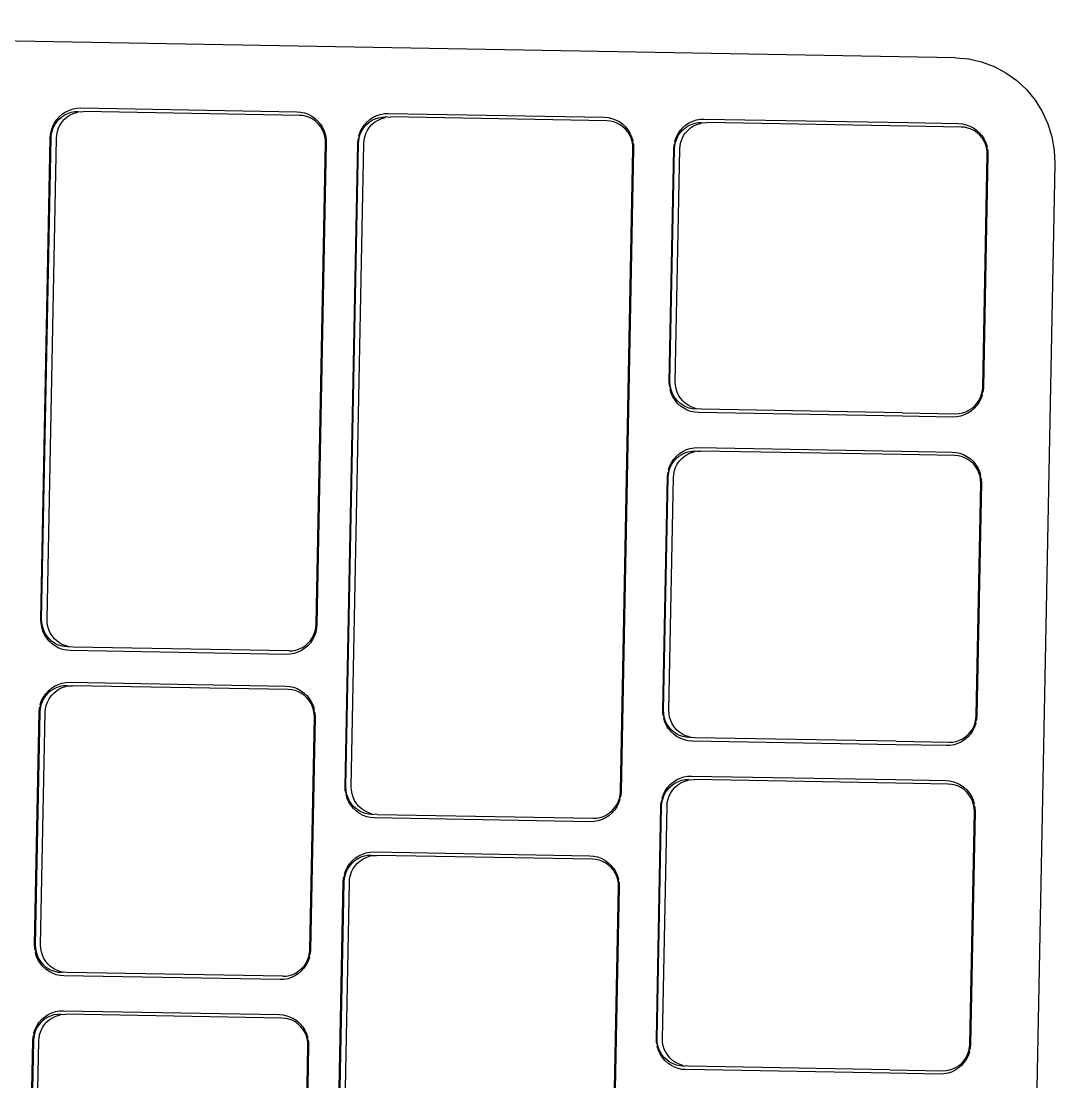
# Model space of a CAD drawing. Header units: millimetres. Extents: x 44692 to 172587, y -26854 to 14445.
# Drawn here: x 148829.3 to 148881.8, y -15363.8 to -15310 of the extents above; entities that cross this region are included whole.
import ezdxf

# ---------------------------------------------------------------- set-up
doc = ezdxf.new("R2010")
doc.units = ezdxf.units.MM
doc.header["$LTSCALE"] = 100
doc.layers.add('Muebles', color=112, linetype='Continuous')

msp = doc.modelspace()

# ---------------------------------------------------------------- linework, layer by layer
at = {"layer": 'Muebles'}
for p, q in [((148876.751, -15311.856), (148771.421, -15309.998)), ((148876.751, -15311.856), (148877.422, -15311.913)), ((148877.422, -15311.913), (148878.079, -15312.06)), ((148878.079, -15312.06), (148878.712, -15312.294)), ((148878.712, -15312.294), (148879.309, -15312.611)), ((148879.309, -15312.611), (148879.862, -15313.005)), ((148879.862, -15313.005), (148880.359, -15313.471)), ((148880.359, -15313.471), (148880.792, -15313.999)), ((148880.792, -15313.999), (148881.155, -15314.582)), ((148831.134, -15314.993), (148831.268, -15314.841)), ((148831.254, -15314.969), (148831.389, -15314.851)), ((148831.268, -15314.841), (148831.421, -15314.708)), ((148831.389, -15314.851), (148831.538, -15314.753)), ((148831.421, -15314.708), (148831.59, -15314.597)), ((148831.527, -15314.973), (148831.662, -15314.856)), ((148831.538, -15314.753), (148831.698, -15314.676)), ((148831.59, -15314.597), (148831.771, -15314.51)), ((148831.662, -15314.856), (148831.811, -15314.758)), ((148831.698, -15314.676), (148831.866, -15314.62)), ((148831.771, -15314.51), (148831.961, -15314.447)), ((148831.811, -15314.758), (148831.971, -15314.681)), ((148831.866, -15314.62), (148832.041, -15314.588)), ((148831.961, -15314.447), (148832.158, -15314.411)), ((148831.971, -15314.681), (148832.14, -15314.625)), ((148832.041, -15314.588), (148832.217, -15314.579)), ((148832.14, -15314.625), (148832.217, -15314.579)), ((148832.158, -15314.411), (148832.352, -15314.401)), ((148832.217, -15314.579), (148832.314, -15314.593)), ((148832.314, -15314.593), (148832.49, -15314.584)), ((148832.352, -15314.401), (148843.323, -15314.595)), ((148843.451, -15314.777), (148832.49, -15314.584)), ((148843.323, -15314.595), (148843.517, -15314.611)), ((148843.627, -15314.792), (148843.451, -15314.777)), ((148843.517, -15314.611), (148843.712, -15314.655)), ((148843.8, -15314.831), (148843.627, -15314.792)), ((148843.712, -15314.655), (148843.9, -15314.724)), ((148843.966, -15314.892), (148843.8, -15314.831)), ((148843.9, -15314.724), (148844.077, -15314.818)), ((148844.123, -15314.975), (148843.966, -15314.892)), ((148844.077, -15314.818), (148844.241, -15314.934)), ((148847.027, -15314.987), (148847.195, -15314.876)), ((148847.195, -15314.876), (148847.375, -15314.789)), ((148847.301, -15314.951), (148847.47, -15314.896)), ((148847.375, -15314.789), (148847.565, -15314.726)), ((148847.47, -15314.896), (148847.644, -15314.863)), ((148847.565, -15314.726), (148847.761, -15314.69)), ((148847.574, -15314.956), (148847.743, -15314.9)), ((148847.644, -15314.863), (148847.82, -15314.855)), ((148847.743, -15314.9), (148847.82, -15314.855)), ((148847.761, -15314.69), (148847.955, -15314.68)), ((148847.917, -15314.868), (148847.82, -15314.855)), ((148847.917, -15314.868), (148848.093, -15314.859)), ((148847.955, -15314.68), (148858.926, -15314.874)), ((148859.054, -15315.053), (148848.093, -15314.859)), ((148858.926, -15314.874), (148859.119, -15314.89)), ((148859.119, -15314.89), (148859.314, -15314.934)), ((148881.155, -15314.582), (148881.44, -15315.208)), ((148830.859, -15315.537), (148830.927, -15315.344)), ((148830.892, -15315.584), (148830.952, -15315.413)), ((148830.927, -15315.344), (148831.019, -15315.161)), ((148830.952, -15315.413), (148831.033, -15315.252)), ((148831.019, -15315.161), (148831.134, -15314.993)), ((148831.033, -15315.252), (148831.134, -15315.103)), ((148831.134, -15315.103), (148831.254, -15314.969)), ((148831.165, -15315.589), (148831.225, -15315.418)), ((148831.225, -15315.418), (148831.306, -15315.257)), ((148831.306, -15315.257), (148831.407, -15315.108)), ((148831.407, -15315.108), (148831.527, -15314.973)), ((148844.268, -15315.079), (148844.123, -15314.975)), ((148844.241, -15314.934), (148844.389, -15315.072)), ((148844.399, -15315.201), (148844.268, -15315.079)), ((148844.389, -15315.072), (148844.517, -15315.229)), ((148844.512, -15315.339), (148844.399, -15315.201)), ((148844.608, -15315.492), (148844.512, -15315.339)), ((148844.517, -15315.229), (148844.625, -15315.401)), ((148844.625, -15315.401), (148844.71, -15315.587)), ((148846.534, -15315.62), (148846.626, -15315.438)), ((148846.626, -15315.438), (148846.74, -15315.27)), ((148846.636, -15315.527), (148846.737, -15315.378)), ((148846.737, -15315.378), (148846.857, -15315.244)), ((148846.74, -15315.27), (148846.874, -15315.119)), ((148846.857, -15315.244), (148846.992, -15315.127)), ((148846.874, -15315.119), (148847.027, -15314.987)), ((148846.909, -15315.532), (148847.011, -15315.383)), ((148846.992, -15315.127), (148847.141, -15315.028)), ((148847.011, -15315.383), (148847.13, -15315.249)), ((148847.13, -15315.249), (148847.265, -15315.131)), ((148847.141, -15315.028), (148847.301, -15314.951)), ((148847.265, -15315.131), (148847.414, -15315.033)), ((148847.414, -15315.033), (148847.574, -15314.956)), ((148859.23, -15315.068), (148859.054, -15315.053)), ((148859.403, -15315.106), (148859.23, -15315.068)), ((148859.314, -15314.934), (148859.501, -15315.003)), ((148859.569, -15315.167), (148859.403, -15315.106)), ((148859.501, -15315.003), (148859.678, -15315.096)), ((148859.726, -15315.25), (148859.569, -15315.167)), ((148859.678, -15315.096), (148859.842, -15315.213)), ((148859.871, -15315.354), (148859.726, -15315.25)), ((148859.842, -15315.213), (148859.989, -15315.35)), ((148860.002, -15315.476), (148859.871, -15315.354)), ((148859.989, -15315.35), (148860.118, -15315.506)), ((148862.784, -15315.547), (148862.919, -15315.397)), ((148862.901, -15315.523), (148863.036, -15315.407)), ((148862.919, -15315.397), (148863.071, -15315.266)), ((148863.036, -15315.407), (148863.185, -15315.31)), ((148863.071, -15315.266), (148863.239, -15315.157)), ((148863.174, -15315.528), (148863.309, -15315.412)), ((148863.185, -15315.31), (148863.345, -15315.233)), ((148863.239, -15315.157), (148863.42, -15315.07)), ((148863.309, -15315.412), (148863.458, -15315.314)), ((148863.345, -15315.233), (148863.514, -15315.178)), ((148863.42, -15315.07), (148863.609, -15315.009)), ((148863.458, -15315.314), (148863.618, -15315.238)), ((148863.514, -15315.178), (148863.688, -15315.146)), ((148863.609, -15315.009), (148863.805, -15314.973)), ((148863.618, -15315.238), (148863.787, -15315.183)), ((148863.688, -15315.146), (148863.864, -15315.138)), ((148863.787, -15315.183), (148863.864, -15315.138)), ((148863.805, -15314.973), (148863.999, -15314.963)), ((148863.864, -15315.138), (148863.961, -15315.151)), ((148863.961, -15315.151), (148864.137, -15315.142)), ((148863.999, -15314.963), (148874.355, -15315.146)), ((148874.351, -15315.323), (148864.137, -15315.142)), ((148877.037, -15315.37), (148874.351, -15315.323)), ((148874.355, -15315.146), (148876.91, -15315.191)), ((148876.91, -15315.191), (148877.102, -15315.207)), ((148877.213, -15315.385), (148877.037, -15315.37)), ((148877.102, -15315.207), (148877.297, -15315.25)), ((148877.386, -15315.423), (148877.213, -15315.385)), ((148877.297, -15315.25), (148877.484, -15315.319)), ((148877.552, -15315.484), (148877.386, -15315.423)), ((148877.484, -15315.319), (148877.661, -15315.411)), ((148877.661, -15315.411), (148877.825, -15315.527)), ((148881.44, -15315.208), (148881.644, -15315.868)), ((148830.324, -15340.36), (148830.8, -15315.936)), ((148830.363, -15340.354), (148830.839, -15315.942)), ((148830.636, -15340.359), (148831.112, -15315.947)), ((148830.8, -15315.936), (148830.816, -15315.737)), ((148830.816, -15315.737), (148830.859, -15315.537)), ((148830.839, -15315.942), (148830.854, -15315.762)), ((148830.854, -15315.762), (148830.892, -15315.584)), ((148831.112, -15315.947), (148831.127, -15315.766)), ((148831.127, -15315.766), (148831.165, -15315.589)), ((148844.683, -15315.656), (148844.608, -15315.492)), ((148844.736, -15315.828), (148844.683, -15315.656)), ((148844.71, -15315.587), (148844.77, -15315.782)), ((148844.767, -15316.007), (148844.736, -15315.828)), ((148844.77, -15315.782), (148844.806, -15315.984)), ((148846.423, -15316.013), (148846.495, -15315.859)), ((148846.457, -15316.037), (148846.495, -15315.859)), ((148846.466, -15315.813), (148846.534, -15315.62)), ((148846.495, -15315.859), (148846.466, -15315.813)), ((148846.495, -15315.859), (148846.555, -15315.689)), ((148846.555, -15315.689), (148846.636, -15315.527)), ((148846.73, -15316.042), (148846.768, -15315.864)), ((148846.768, -15315.864), (148846.828, -15315.693)), ((148846.828, -15315.693), (148846.909, -15315.532)), ((148860.116, -15315.614), (148860.002, -15315.476)), ((148860.211, -15315.767), (148860.116, -15315.614)), ((148860.118, -15315.506), (148860.225, -15315.678)), ((148860.286, -15315.931), (148860.211, -15315.767)), ((148860.225, -15315.678), (148860.31, -15315.863)), ((148860.339, -15316.104), (148860.286, -15315.931)), ((148860.31, -15315.863), (148860.37, -15316.058)), ((148862.51, -15316.085), (148862.578, -15315.894)), ((148862.539, -15316.132), (148862.599, -15315.963)), ((148862.578, -15315.894), (148862.67, -15315.714)), ((148862.599, -15315.963), (148862.68, -15315.804)), ((148862.67, -15315.714), (148862.784, -15315.547)), ((148862.68, -15315.804), (148862.782, -15315.656)), ((148862.782, -15315.656), (148862.901, -15315.523)), ((148862.812, -15316.137), (148862.872, -15315.968)), ((148862.872, -15315.968), (148862.953, -15315.808)), ((148862.953, -15315.808), (148863.055, -15315.661)), ((148863.055, -15315.661), (148863.174, -15315.528)), ((148877.709, -15315.566), (148877.552, -15315.484)), ((148877.855, -15315.668), (148877.709, -15315.566)), ((148877.825, -15315.527), (148877.972, -15315.663)), ((148877.985, -15315.789), (148877.855, -15315.668)), ((148877.972, -15315.663), (148878.1, -15315.818)), ((148878.099, -15315.926), (148877.985, -15315.789)), ((148878.194, -15316.077), (148878.099, -15315.926)), ((148878.1, -15315.818), (148878.208, -15315.988)), ((148881.644, -15315.868), (148881.762, -15316.549)), ((148844.3, -15340.6), (148844.775, -15316.188)), ((148844.814, -15316.177), (148844.338, -15340.607)), ((148844.775, -15316.188), (148844.767, -15316.007)), ((148844.806, -15315.984), (148844.814, -15316.177)), ((148845.77, -15348.86), (148846.407, -15316.211)), ((148845.806, -15348.855), (148846.442, -15316.218)), ((148846.079, -15348.86), (148846.715, -15316.222)), ((148846.407, -15316.211), (148846.423, -15316.013)), ((148846.442, -15316.218), (148846.457, -15316.037)), ((148846.715, -15316.222), (148846.73, -15316.042)), ((148859.742, -15349.101), (148860.379, -15316.463)), ((148860.414, -15316.458), (148859.777, -15349.107)), ((148860.37, -15316.058), (148860.339, -15316.104)), ((148860.37, -15316.282), (148860.339, -15316.104)), ((148860.339, -15316.104), (148860.405, -15316.26)), ((148860.379, -15316.463), (148860.37, -15316.282)), ((148860.405, -15316.26), (148860.414, -15316.458)), ((148862.221, -15328.298), (148862.451, -15316.48)), ((148862.256, -15328.292), (148862.486, -15316.487)), ((148862.451, -15316.48), (148862.468, -15316.284)), ((148862.468, -15316.284), (148862.539, -15316.132)), ((148862.486, -15316.487), (148862.501, -15316.308)), ((148862.501, -15316.308), (148862.539, -15316.132)), ((148862.539, -15316.132), (148862.51, -15316.085)), ((148862.529, -15328.297), (148862.759, -15316.492)), ((148862.759, -15316.492), (148862.774, -15316.313)), ((148862.774, -15316.313), (148862.812, -15316.137)), ((148878.269, -15316.24), (148878.194, -15316.077)), ((148878.208, -15315.988), (148878.293, -15316.172)), ((148878.323, -15316.411), (148878.269, -15316.24)), ((148878.293, -15316.172), (148878.353, -15316.365)), ((148878.353, -15316.365), (148878.323, -15316.411)), ((148878.354, -15316.588), (148878.323, -15316.411)), ((148878.323, -15316.411), (148878.388, -15316.565)), ((148878.132, -15328.572), (148878.362, -15316.767)), ((148878.397, -15316.762), (148878.167, -15328.579)), ((148878.362, -15316.767), (148878.354, -15316.588)), ((148878.388, -15316.565), (148878.397, -15316.762)), ((148881.762, -15316.549), (148881.792, -15317.241)), ((148881.792, -15317.241), (148877.189, -15553.391)), ((148862.229, -15328.495), (148862.221, -15328.298)), ((148862.264, -15328.472), (148862.256, -15328.292)), ((148862.537, -15328.477), (148862.529, -15328.297)), ((148862.295, -15328.649), (148862.229, -15328.495)), ((148862.295, -15328.649), (148862.264, -15328.472)), ((148862.265, -15328.694), (148862.295, -15328.649)), ((148862.325, -15328.888), (148862.265, -15328.694)), ((148862.348, -15328.82), (148862.295, -15328.649)), ((148862.41, -15329.071), (148862.325, -15328.888)), ((148862.423, -15328.982), (148862.348, -15328.82)), ((148862.568, -15328.653), (148862.537, -15328.477)), ((148862.621, -15328.825), (148862.568, -15328.653)), ((148862.697, -15328.987), (148862.621, -15328.825)), ((148878.079, -15328.927), (148878.117, -15328.751)), ((148878.15, -15328.775), (148878.079, -15328.927)), ((148878.117, -15328.751), (148878.132, -15328.572)), ((148878.167, -15328.579), (148878.15, -15328.775)), ((148862.517, -15329.242), (148862.41, -15329.071)), ((148862.519, -15329.133), (148862.423, -15328.982)), ((148862.646, -15329.397), (148862.517, -15329.242)), ((148862.633, -15329.27), (148862.519, -15329.133)), ((148862.763, -15329.391), (148862.633, -15329.27)), ((148862.793, -15329.533), (148862.646, -15329.397)), ((148862.792, -15329.138), (148862.697, -15328.987)), ((148862.908, -15329.494), (148862.763, -15329.391)), ((148862.906, -15329.275), (148862.792, -15329.138)), ((148863.036, -15329.396), (148862.906, -15329.275)), ((148863.181, -15329.498), (148863.036, -15329.396)), ((148877.717, -15329.536), (148877.836, -15329.403)), ((148877.948, -15329.345), (148877.834, -15329.512)), ((148877.836, -15329.403), (148877.938, -15329.256)), ((148877.938, -15329.256), (148878.019, -15329.096)), ((148878.04, -15329.165), (148877.948, -15329.345)), ((148878.019, -15329.096), (148878.079, -15328.927)), ((148878.108, -15328.974), (148878.04, -15329.165)), ((148878.079, -15328.927), (148878.108, -15328.974)), ((148862.957, -15329.648), (148862.793, -15329.533)), ((148863.065, -15329.576), (148862.908, -15329.494)), ((148863.134, -15329.741), (148862.957, -15329.648)), ((148863.232, -15329.636), (148863.065, -15329.576)), ((148863.321, -15329.809), (148863.134, -15329.741)), ((148863.339, -15329.581), (148863.181, -15329.498)), ((148863.405, -15329.675), (148863.232, -15329.636)), ((148863.515, -15329.852), (148863.321, -15329.809)), ((148863.505, -15329.641), (148863.339, -15329.581)), ((148863.581, -15329.689), (148863.405, -15329.675)), ((148863.581, -15329.689), (148863.505, -15329.641)), ((148863.708, -15329.868), (148863.515, -15329.852)), ((148863.678, -15329.679), (148863.581, -15329.689)), ((148863.854, -15329.694), (148863.678, -15329.679)), ((148874.064, -15330.051), (148863.708, -15329.868)), ((148874.068, -15329.874), (148863.854, -15329.694)), ((148874.068, -15329.874), (148876.754, -15329.922)), ((148876.754, -15329.922), (148876.93, -15329.913)), ((148876.93, -15329.913), (148877.104, -15329.881)), ((148877.104, -15329.881), (148877.273, -15329.826)), ((148877.379, -15329.903), (148877.198, -15329.989)), ((148877.273, -15329.826), (148877.433, -15329.75)), ((148877.546, -15329.793), (148877.379, -15329.903)), ((148877.433, -15329.75), (148877.582, -15329.653)), ((148877.699, -15329.662), (148877.546, -15329.793)), ((148877.582, -15329.653), (148877.717, -15329.536)), ((148877.834, -15329.512), (148877.699, -15329.662)), ((148876.619, -15330.096), (148874.064, -15330.051)), ((148876.812, -15330.087), (148876.619, -15330.096)), ((148877.008, -15330.051), (148876.812, -15330.087)), ((148877.198, -15329.989), (148877.008, -15330.051)), ((148862.459, -15332.225), (148862.594, -15332.075)), ((148862.576, -15332.201), (148862.711, -15332.085)), ((148862.594, -15332.075), (148862.746, -15331.944)), ((148862.711, -15332.085), (148862.86, -15331.987)), ((148862.746, -15331.944), (148862.914, -15331.835)), ((148862.849, -15332.206), (148862.984, -15332.089)), ((148862.86, -15331.987), (148863.02, -15331.911)), ((148862.914, -15331.835), (148863.095, -15331.748)), ((148862.984, -15332.089), (148863.133, -15331.992)), ((148863.02, -15331.911), (148863.189, -15331.856)), ((148863.095, -15331.748), (148863.284, -15331.687)), ((148863.133, -15331.992), (148863.293, -15331.916)), ((148863.189, -15331.856), (148863.363, -15331.824)), ((148863.284, -15331.687), (148863.48, -15331.651)), ((148863.293, -15331.916), (148863.462, -15331.861)), ((148863.363, -15331.824), (148863.539, -15331.815)), ((148863.462, -15331.861), (148863.539, -15331.815)), ((148863.48, -15331.651), (148863.674, -15331.641)), ((148863.539, -15331.815), (148863.636, -15331.829)), ((148863.636, -15331.829), (148863.812, -15331.82)), ((148863.674, -15331.641), (148874.03, -15331.824)), ((148874.026, -15332), (148863.812, -15331.82)), ((148876.712, -15332.048), (148874.026, -15332)), ((148874.03, -15331.824), (148876.585, -15331.869)), ((148876.585, -15331.869), (148876.777, -15331.885)), ((148876.888, -15332.063), (148876.712, -15332.048)), ((148876.777, -15331.885), (148876.972, -15331.928)), ((148877.061, -15332.101), (148876.888, -15332.063)), ((148876.972, -15331.928), (148877.159, -15331.996)), ((148877.227, -15332.161), (148877.061, -15332.101)), ((148877.159, -15331.996), (148877.336, -15332.089)), ((148877.336, -15332.089), (148877.499, -15332.204)), ((148862.185, -15332.763), (148862.253, -15332.572)), ((148862.214, -15332.81), (148862.274, -15332.641)), ((148862.253, -15332.572), (148862.345, -15332.392)), ((148862.274, -15332.641), (148862.355, -15332.481)), ((148862.345, -15332.392), (148862.459, -15332.225)), ((148862.355, -15332.481), (148862.456, -15332.334)), ((148862.456, -15332.334), (148862.576, -15332.201)), ((148862.487, -15332.815), (148862.547, -15332.646)), ((148862.547, -15332.646), (148862.628, -15332.486)), ((148862.628, -15332.486), (148862.729, -15332.338)), ((148862.729, -15332.338), (148862.849, -15332.206)), ((148877.384, -15332.244), (148877.227, -15332.161)), ((148877.529, -15332.346), (148877.384, -15332.244)), ((148877.499, -15332.204), (148877.647, -15332.341)), ((148877.66, -15332.467), (148877.529, -15332.346)), ((148877.647, -15332.341), (148877.775, -15332.495)), ((148877.774, -15332.604), (148877.66, -15332.467)), ((148877.869, -15332.755), (148877.774, -15332.604)), ((148877.775, -15332.495), (148877.883, -15332.666)), ((148877.883, -15332.666), (148877.968, -15332.849)), ((148861.896, -15344.975), (148862.126, -15333.158)), ((148861.931, -15344.97), (148862.161, -15333.165)), ((148862.126, -15333.158), (148862.142, -15332.962)), ((148862.142, -15332.962), (148862.214, -15332.81)), ((148862.161, -15333.165), (148862.176, -15332.986)), ((148862.176, -15332.986), (148862.214, -15332.81)), ((148862.214, -15332.81), (148862.185, -15332.763)), ((148862.204, -15344.975), (148862.434, -15333.17)), ((148862.434, -15333.17), (148862.449, -15332.991)), ((148862.449, -15332.991), (148862.487, -15332.815)), ((148877.944, -15332.917), (148877.869, -15332.755)), ((148877.998, -15333.089), (148877.944, -15332.917)), ((148877.968, -15332.849), (148878.028, -15333.043)), ((148878.028, -15333.043), (148877.998, -15333.089)), ((148878.029, -15333.265), (148877.998, -15333.089)), ((148877.998, -15333.089), (148878.063, -15333.243)), ((148877.807, -15345.25), (148878.037, -15333.445)), ((148878.072, -15333.44), (148877.842, -15345.257)), ((148878.037, -15333.445), (148878.029, -15333.265)), ((148878.063, -15333.243), (148878.072, -15333.44)), ((148830.333, -15340.559), (148830.324, -15340.36)), ((148830.368, -15340.76), (148830.333, -15340.559)), ((148830.371, -15340.536), (148830.363, -15340.354)), ((148830.402, -15340.714), (148830.371, -15340.536)), ((148830.455, -15340.887), (148830.402, -15340.714)), ((148830.644, -15340.54), (148830.636, -15340.359)), ((148830.675, -15340.719), (148830.644, -15340.54)), ((148830.728, -15340.892), (148830.675, -15340.719)), ((148844.284, -15340.781), (148844.3, -15340.6)), ((148844.338, -15340.607), (148844.322, -15340.805)), ((148830.428, -15340.956), (148830.368, -15340.76)), ((148830.513, -15341.141), (148830.428, -15340.956)), ((148830.53, -15341.051), (148830.455, -15340.887)), ((148830.621, -15341.314), (148830.513, -15341.141)), ((148830.626, -15341.204), (148830.53, -15341.051)), ((148830.739, -15341.342), (148830.626, -15341.204)), ((148830.803, -15341.056), (148830.728, -15340.892)), ((148830.899, -15341.208), (148830.803, -15341.056)), ((148831.012, -15341.347), (148830.899, -15341.208)), ((148844.105, -15341.29), (148844.186, -15341.129)), ((148844.211, -15341.199), (148844.119, -15341.381)), ((148844.186, -15341.129), (148844.246, -15340.958)), ((148844.279, -15341.006), (148844.211, -15341.199)), ((148844.246, -15340.958), (148844.284, -15340.781)), ((148844.322, -15340.805), (148844.279, -15341.006)), ((148830.749, -15341.47), (148830.621, -15341.314)), ((148830.87, -15341.464), (148830.739, -15341.342)), ((148830.897, -15341.608), (148830.749, -15341.47)), ((148831.015, -15341.567), (148830.87, -15341.464)), ((148831.061, -15341.725), (148830.897, -15341.608)), ((148831.143, -15341.469), (148831.012, -15341.347)), ((148831.172, -15341.65), (148831.015, -15341.567)), ((148831.238, -15341.819), (148831.061, -15341.725)), ((148831.288, -15341.572), (148831.143, -15341.469)), ((148831.338, -15341.712), (148831.172, -15341.65)), ((148831.426, -15341.888), (148831.238, -15341.819)), ((148831.445, -15341.655), (148831.288, -15341.572)), ((148831.511, -15341.75), (148831.338, -15341.712)), ((148831.611, -15341.716), (148831.445, -15341.655)), ((148831.687, -15341.765), (148831.511, -15341.75)), ((148831.687, -15341.765), (148831.611, -15341.716)), ((148831.784, -15341.755), (148831.687, -15341.765)), ((148831.96, -15341.77), (148831.784, -15341.755)), ((148842.921, -15341.963), (148831.96, -15341.77)), ((148843.44, -15341.867), (148843.6, -15341.789)), ((148843.6, -15341.789), (148843.749, -15341.691)), ((148843.87, -15341.702), (148843.717, -15341.834)), ((148843.749, -15341.691), (148843.884, -15341.574)), ((148844.004, -15341.55), (148843.87, -15341.702)), ((148843.884, -15341.574), (148844.004, -15341.44)), ((148844.004, -15341.44), (148844.105, -15341.29)), ((148844.119, -15341.381), (148844.004, -15341.55)), ((148831.621, -15341.931), (148831.426, -15341.888)), ((148831.815, -15341.948), (148831.621, -15341.931)), ((148842.786, -15342.141), (148831.815, -15341.948)), ((148842.98, -15342.132), (148842.786, -15342.141)), ((148842.921, -15341.963), (148843.097, -15341.954)), ((148843.177, -15342.095), (148842.98, -15342.132)), ((148843.097, -15341.954), (148843.272, -15341.922)), ((148843.367, -15342.033), (148843.177, -15342.095)), ((148843.272, -15341.922), (148843.44, -15341.867)), ((148843.548, -15341.945), (148843.367, -15342.033)), ((148843.717, -15341.834), (148843.548, -15341.945)), ((148830.704, -15343.99), (148830.856, -15343.859)), ((148830.97, -15343.903), (148830.821, -15344)), ((148830.856, -15343.859), (148831.024, -15343.75)), ((148831.13, -15343.826), (148830.97, -15343.903)), ((148831.024, -15343.75), (148831.204, -15343.664)), ((148831.094, -15344.005), (148831.243, -15343.908)), ((148831.298, -15343.771), (148831.13, -15343.826)), ((148831.204, -15343.664), (148831.394, -15343.602)), ((148831.243, -15343.908), (148831.403, -15343.831)), ((148831.472, -15343.739), (148831.298, -15343.771)), ((148831.394, -15343.602), (148831.59, -15343.566)), ((148831.403, -15343.831), (148831.571, -15343.776)), ((148831.649, -15343.731), (148831.472, -15343.739)), ((148831.571, -15343.776), (148831.649, -15343.731)), ((148831.59, -15343.566), (148831.783, -15343.556)), ((148831.649, -15343.731), (148831.745, -15343.744)), ((148831.745, -15343.744), (148831.922, -15343.736)), ((148831.783, -15343.556), (148842.755, -15343.75)), ((148842.882, -15343.929), (148831.922, -15343.736)), ((148842.755, -15343.75), (148842.948, -15343.766)), ((148843.059, -15343.944), (148842.882, -15343.929)), ((148842.948, -15343.766), (148843.142, -15343.809)), ((148843.231, -15343.982), (148843.059, -15343.944)), ((148843.142, -15343.809), (148843.329, -15343.877)), ((148843.329, -15343.877), (148843.506, -15343.97)), ((148843.506, -15343.97), (148843.67, -15344.086)), ((148830.295, -15344.679), (148830.363, -15344.488)), ((148830.363, -15344.488), (148830.455, -15344.307)), ((148830.465, -15344.397), (148830.384, -15344.556)), ((148830.455, -15344.307), (148830.569, -15344.14)), ((148830.566, -15344.249), (148830.465, -15344.397)), ((148830.685, -15344.116), (148830.566, -15344.249)), ((148830.569, -15344.14), (148830.704, -15343.99)), ((148830.657, -15344.561), (148830.738, -15344.401)), ((148830.821, -15344), (148830.685, -15344.116)), ((148830.738, -15344.401), (148830.839, -15344.254)), ((148830.839, -15344.254), (148830.958, -15344.121)), ((148830.958, -15344.121), (148831.094, -15344.005)), ((148843.398, -15344.043), (148843.231, -15343.982)), ((148843.555, -15344.125), (148843.398, -15344.043)), ((148843.7, -15344.227), (148843.555, -15344.125)), ((148843.67, -15344.086), (148843.817, -15344.222)), ((148843.83, -15344.348), (148843.7, -15344.227)), ((148843.817, -15344.222), (148843.946, -15344.376)), ((148843.944, -15344.485), (148843.83, -15344.348)), ((148844.04, -15344.636), (148843.944, -15344.485)), ((148843.946, -15344.376), (148844.053, -15344.547)), ((148830.236, -15345.074), (148830.252, -15344.877)), ((148830.252, -15344.877), (148830.324, -15344.725)), ((148830.286, -15344.901), (148830.271, -15345.08)), ((148830.324, -15344.725), (148830.286, -15344.901)), ((148830.324, -15344.725), (148830.295, -15344.679)), ((148830.384, -15344.556), (148830.324, -15344.725)), ((148830.544, -15345.085), (148830.559, -15344.906)), ((148830.559, -15344.906), (148830.597, -15344.73)), ((148830.597, -15344.73), (148830.657, -15344.561)), ((148844.115, -15344.799), (148844.04, -15344.636)), ((148844.053, -15344.547), (148844.138, -15344.731)), ((148844.168, -15344.97), (148844.115, -15344.799)), ((148844.138, -15344.731), (148844.199, -15344.924)), ((148844.199, -15344.924), (148844.168, -15344.97)), ((148844.199, -15345.146), (148844.168, -15344.97)), ((148844.168, -15344.97), (148844.234, -15345.124)), ((148861.904, -15345.172), (148861.896, -15344.975)), ((148861.939, -15345.15), (148861.931, -15344.97)), ((148862.212, -15345.154), (148862.204, -15344.975)), ((148830.005, -15356.891), (148830.236, -15345.074)), ((148830.271, -15345.08), (148830.04, -15356.885)), ((148830.313, -15356.89), (148830.544, -15345.085)), ((148843.977, -15357.131), (148844.207, -15345.326)), ((148844.243, -15345.321), (148844.012, -15357.138)), ((148844.207, -15345.326), (148844.199, -15345.146)), ((148844.234, -15345.124), (148844.243, -15345.321)), ((148861.97, -15345.326), (148861.904, -15345.172)), ((148861.97, -15345.326), (148861.939, -15345.15)), ((148861.94, -15345.372), (148861.97, -15345.326)), ((148862, -15345.566), (148861.94, -15345.372)), ((148862.023, -15345.497), (148861.97, -15345.326)), ((148862.085, -15345.749), (148862, -15345.566)), ((148862.098, -15345.66), (148862.023, -15345.497)), ((148862.243, -15345.331), (148862.212, -15345.154)), ((148862.296, -15345.502), (148862.243, -15345.331)), ((148862.371, -15345.665), (148862.296, -15345.502)), ((148877.754, -15345.605), (148877.792, -15345.429)), ((148877.825, -15345.453), (148877.754, -15345.605)), ((148877.792, -15345.429), (148877.807, -15345.25)), ((148877.842, -15345.257), (148877.825, -15345.453)), ((148862.192, -15345.92), (148862.085, -15345.749)), ((148862.194, -15345.811), (148862.098, -15345.66)), ((148862.321, -15346.074), (148862.192, -15345.92)), ((148862.308, -15345.948), (148862.194, -15345.811)), ((148862.438, -15346.069), (148862.308, -15345.948)), ((148862.468, -15346.211), (148862.321, -15346.074)), ((148862.467, -15345.816), (148862.371, -15345.665)), ((148862.583, -15346.171), (148862.438, -15346.069)), ((148862.581, -15345.953), (148862.467, -15345.816)), ((148862.711, -15346.074), (148862.581, -15345.953)), ((148862.856, -15346.176), (148862.711, -15346.074)), ((148877.392, -15346.214), (148877.511, -15346.081)), ((148877.623, -15346.023), (148877.508, -15346.19)), ((148877.511, -15346.081), (148877.612, -15345.934)), ((148877.612, -15345.934), (148877.694, -15345.774)), ((148877.714, -15345.843), (148877.623, -15346.023)), ((148877.694, -15345.774), (148877.754, -15345.605)), ((148877.782, -15345.652), (148877.714, -15345.843)), ((148877.754, -15345.605), (148877.782, -15345.652)), ((148862.632, -15346.326), (148862.468, -15346.211)), ((148862.74, -15346.254), (148862.583, -15346.171)), ((148862.809, -15346.419), (148862.632, -15346.326)), ((148862.907, -15346.314), (148862.74, -15346.254)), ((148862.996, -15346.487), (148862.809, -15346.419)), ((148863.013, -15346.258), (148862.856, -15346.176)), ((148863.079, -15346.352), (148862.907, -15346.314)), ((148863.19, -15346.53), (148862.996, -15346.487)), ((148863.18, -15346.319), (148863.013, -15346.258)), ((148863.256, -15346.367), (148863.079, -15346.352)), ((148863.256, -15346.367), (148863.18, -15346.319)), ((148863.383, -15346.546), (148863.19, -15346.53)), ((148863.352, -15346.357), (148863.256, -15346.367)), ((148863.529, -15346.372), (148863.352, -15346.357)), ((148873.739, -15346.729), (148863.383, -15346.546)), ((148873.743, -15346.552), (148863.529, -15346.372)), ((148873.743, -15346.552), (148876.428, -15346.6)), ((148876.428, -15346.6), (148876.605, -15346.591)), ((148876.605, -15346.591), (148876.779, -15346.559)), ((148876.873, -15346.667), (148876.683, -15346.728)), ((148876.779, -15346.559), (148876.948, -15346.504)), ((148877.054, -15346.58), (148876.873, -15346.667)), ((148876.948, -15346.504), (148877.108, -15346.428)), ((148877.221, -15346.471), (148877.054, -15346.58)), ((148877.108, -15346.428), (148877.257, -15346.33)), ((148877.374, -15346.34), (148877.221, -15346.471)), ((148877.257, -15346.33), (148877.392, -15346.214)), ((148877.508, -15346.19), (148877.374, -15346.34)), ((148876.294, -15346.774), (148873.739, -15346.729)), ((148876.487, -15346.764), (148876.294, -15346.774)), ((148876.683, -15346.728), (148876.487, -15346.764)), ((148862.134, -15348.903), (148862.269, -15348.753)), ((148862.251, -15348.878), (148862.386, -15348.762)), ((148862.269, -15348.753), (148862.421, -15348.622)), ((148862.386, -15348.762), (148862.535, -15348.665)), ((148862.421, -15348.622), (148862.589, -15348.512)), ((148862.524, -15348.883), (148862.659, -15348.767)), ((148862.535, -15348.665), (148862.695, -15348.588)), ((148862.589, -15348.512), (148862.77, -15348.426)), ((148862.659, -15348.767), (148862.808, -15348.67)), ((148862.695, -15348.588), (148862.863, -15348.534)), ((148862.77, -15348.426), (148862.959, -15348.364)), ((148862.808, -15348.67), (148862.968, -15348.593)), ((148862.863, -15348.534), (148863.038, -15348.502)), ((148862.959, -15348.364), (148863.155, -15348.328)), ((148862.968, -15348.593), (148863.136, -15348.539)), ((148863.038, -15348.502), (148863.214, -15348.493)), ((148863.136, -15348.539), (148863.214, -15348.493)), ((148863.155, -15348.328), (148863.349, -15348.319)), ((148863.214, -15348.493), (148863.311, -15348.507)), ((148863.311, -15348.507), (148863.487, -15348.498)), ((148863.349, -15348.319), (148873.704, -15348.502)), ((148873.701, -15348.678), (148863.487, -15348.498)), ((148876.387, -15348.725), (148873.701, -15348.678)), ((148873.704, -15348.502), (148876.259, -15348.547)), ((148876.259, -15348.547), (148876.452, -15348.563)), ((148876.563, -15348.74), (148876.387, -15348.725)), ((148876.452, -15348.563), (148876.647, -15348.606)), ((148876.736, -15348.778), (148876.563, -15348.74)), ((148876.647, -15348.606), (148876.834, -15348.674)), ((148876.902, -15348.839), (148876.736, -15348.778)), ((148876.834, -15348.674), (148877.011, -15348.767)), ((148877.011, -15348.767), (148877.174, -15348.882)), ((148845.779, -15349.059), (148845.77, -15348.86)), ((148845.845, -15349.215), (148845.779, -15349.059)), ((148845.814, -15349.036), (148845.806, -15348.855)), ((148845.845, -15349.215), (148845.814, -15349.036)), ((148845.814, -15349.26), (148845.845, -15349.215)), ((148845.874, -15349.455), (148845.814, -15349.26)), ((148845.898, -15349.387), (148845.845, -15349.215)), ((148846.087, -15349.041), (148846.079, -15348.86)), ((148846.118, -15349.219), (148846.087, -15349.041)), ((148846.171, -15349.392), (148846.118, -15349.219)), ((148859.689, -15349.459), (148859.727, -15349.282)), ((148859.761, -15349.305), (148859.689, -15349.459)), ((148859.727, -15349.282), (148859.742, -15349.101)), ((148859.777, -15349.107), (148859.761, -15349.305)), ((148861.86, -15349.441), (148861.928, -15349.25)), ((148861.889, -15349.488), (148861.949, -15349.319)), ((148861.928, -15349.25), (148862.02, -15349.07)), ((148861.949, -15349.319), (148862.03, -15349.159)), ((148862.02, -15349.07), (148862.134, -15348.903)), ((148862.03, -15349.159), (148862.131, -15349.011)), ((148862.131, -15349.011), (148862.251, -15348.878)), ((148862.162, -15349.493), (148862.222, -15349.324)), ((148862.222, -15349.324), (148862.303, -15349.164)), ((148862.303, -15349.164), (148862.404, -15349.016)), ((148862.404, -15349.016), (148862.524, -15348.883)), ((148877.059, -15348.921), (148876.902, -15348.839)), ((148877.204, -15349.024), (148877.059, -15348.921)), ((148877.174, -15348.882), (148877.322, -15349.018)), ((148877.335, -15349.145), (148877.204, -15349.024)), ((148877.322, -15349.018), (148877.45, -15349.173)), ((148877.449, -15349.282), (148877.335, -15349.145)), ((148877.544, -15349.433), (148877.449, -15349.282)), ((148877.45, -15349.173), (148877.558, -15349.344)), ((148877.558, -15349.344), (148877.643, -15349.527)), ((148845.959, -15349.64), (148845.874, -15349.455)), ((148845.973, -15349.552), (148845.898, -15349.387)), ((148846.067, -15349.812), (148845.959, -15349.64)), ((148846.068, -15349.704), (148845.973, -15349.552)), ((148846.195, -15349.968), (148846.067, -15349.812)), ((148846.182, -15349.843), (148846.068, -15349.704)), ((148846.246, -15349.556), (148846.171, -15349.392)), ((148846.313, -15349.965), (148846.182, -15349.843)), ((148846.341, -15349.709), (148846.246, -15349.556)), ((148846.455, -15349.847), (148846.341, -15349.709)), ((148846.586, -15349.969), (148846.455, -15349.847)), ((148859.558, -15349.88), (148859.444, -15350.048)), ((148859.447, -15349.94), (148859.548, -15349.791)), ((148859.548, -15349.791), (148859.629, -15349.63)), ((148859.65, -15349.698), (148859.558, -15349.88)), ((148859.629, -15349.63), (148859.689, -15349.459)), ((148859.718, -15349.505), (148859.65, -15349.698)), ((148859.689, -15349.459), (148859.718, -15349.505)), ((148861.57, -15361.653), (148861.801, -15349.836)), ((148861.606, -15361.648), (148861.836, -15349.842)), ((148861.801, -15349.836), (148861.817, -15349.639)), ((148861.817, -15349.639), (148861.889, -15349.488)), ((148861.836, -15349.842), (148861.851, -15349.663)), ((148861.851, -15349.663), (148861.889, -15349.488)), ((148861.889, -15349.488), (148861.86, -15349.441)), ((148861.879, -15361.653), (148862.109, -15349.847)), ((148862.109, -15349.847), (148862.124, -15349.668)), ((148862.124, -15349.668), (148862.162, -15349.493)), ((148877.619, -15349.595), (148877.544, -15349.433)), ((148877.673, -15349.766), (148877.619, -15349.595)), ((148877.643, -15349.527), (148877.703, -15349.721)), ((148877.703, -15349.721), (148877.673, -15349.766)), ((148877.704, -15349.943), (148877.673, -15349.766)), ((148877.673, -15349.766), (148877.738, -15349.92)), ((148846.342, -15350.106), (148846.195, -15349.968)), ((148846.458, -15350.068), (148846.313, -15349.965)), ((148846.506, -15350.222), (148846.342, -15350.106)), ((148846.615, -15350.151), (148846.458, -15350.068)), ((148846.683, -15350.316), (148846.506, -15350.222)), ((148846.731, -15350.073), (148846.586, -15349.969)), ((148846.781, -15350.212), (148846.615, -15350.151)), ((148846.87, -15350.385), (148846.683, -15350.316)), ((148846.888, -15350.156), (148846.731, -15350.073)), ((148846.954, -15350.251), (148846.781, -15350.212)), ((148847.065, -15350.428), (148846.87, -15350.385)), ((148847.054, -15350.217), (148846.888, -15350.156)), ((148847.13, -15350.266), (148846.954, -15350.251)), ((148847.13, -15350.266), (148847.054, -15350.217)), ((148847.258, -15350.444), (148847.065, -15350.428)), ((148847.13, -15350.266), (148847.227, -15350.255)), ((148847.403, -15350.27), (148847.227, -15350.255)), ((148847.403, -15350.27), (148858.364, -15350.464)), ((148858.54, -15350.455), (148858.714, -15350.423)), ((148858.714, -15350.423), (148858.883, -15350.367)), ((148858.883, -15350.367), (148859.043, -15350.29)), ((148859.157, -15350.332), (148858.989, -15350.442)), ((148859.043, -15350.29), (148859.192, -15350.192)), ((148859.31, -15350.199), (148859.157, -15350.332)), ((148859.192, -15350.192), (148859.327, -15350.074)), ((148859.444, -15350.048), (148859.31, -15350.199)), ((148859.327, -15350.074), (148859.447, -15349.94)), ((148877.482, -15361.928), (148877.712, -15350.123)), ((148877.747, -15350.117), (148877.517, -15361.934)), ((148877.712, -15350.123), (148877.704, -15349.943)), ((148877.738, -15349.92), (148877.747, -15350.117)), ((148858.229, -15350.638), (148847.258, -15350.444)), ((148858.423, -15350.628), (148858.229, -15350.638)), ((148858.364, -15350.464), (148858.54, -15350.455)), ((148858.619, -15350.592), (148858.423, -15350.628)), ((148858.809, -15350.53), (148858.619, -15350.592)), ((148858.989, -15350.442), (148858.809, -15350.53)), ((148846.144, -15352.606), (148846.297, -15352.475)), ((148846.41, -15352.518), (148846.261, -15352.615)), ((148846.297, -15352.475), (148846.465, -15352.365)), ((148846.57, -15352.441), (148846.41, -15352.518)), ((148846.465, -15352.365), (148846.645, -15352.279)), ((148846.534, -15352.62), (148846.683, -15352.523)), ((148846.739, -15352.386), (148846.57, -15352.441)), ((148846.645, -15352.279), (148846.835, -15352.217)), ((148846.683, -15352.523), (148846.843, -15352.446)), ((148846.913, -15352.354), (148846.739, -15352.386)), ((148846.835, -15352.217), (148847.031, -15352.181)), ((148846.843, -15352.446), (148847.012, -15352.391)), ((148847.09, -15352.346), (148846.913, -15352.354)), ((148847.012, -15352.391), (148847.09, -15352.346)), ((148847.031, -15352.181), (148847.224, -15352.172)), ((148847.09, -15352.346), (148847.186, -15352.359)), ((148847.186, -15352.359), (148847.363, -15352.351)), ((148847.224, -15352.172), (148858.196, -15352.365)), ((148858.323, -15352.544), (148847.363, -15352.351)), ((148858.196, -15352.365), (148858.388, -15352.381)), ((148858.499, -15352.559), (148858.323, -15352.544)), ((148858.388, -15352.381), (148858.583, -15352.424)), ((148858.672, -15352.597), (148858.499, -15352.559)), ((148858.583, -15352.424), (148858.77, -15352.493)), ((148858.77, -15352.493), (148858.947, -15352.585)), ((148858.947, -15352.585), (148859.11, -15352.701)), ((148845.736, -15353.294), (148845.804, -15353.103)), ((148845.804, -15353.103), (148845.895, -15352.922)), ((148845.906, -15353.012), (148845.824, -15353.171)), ((148845.895, -15352.922), (148846.01, -15352.756)), ((148846.007, -15352.864), (148845.906, -15353.012)), ((148846.126, -15352.731), (148846.007, -15352.864)), ((148846.01, -15352.756), (148846.144, -15352.606)), ((148846.097, -15353.176), (148846.179, -15353.017)), ((148846.261, -15352.615), (148846.126, -15352.731)), ((148846.179, -15353.017), (148846.28, -15352.869)), ((148846.28, -15352.869), (148846.399, -15352.736)), ((148846.399, -15352.736), (148846.534, -15352.62)), ((148858.838, -15352.658), (148858.672, -15352.597)), ((148858.995, -15352.74), (148858.838, -15352.658)), ((148859.14, -15352.842), (148858.995, -15352.74)), ((148859.11, -15352.701), (148859.258, -15352.837)), ((148859.271, -15352.963), (148859.14, -15352.842)), ((148859.258, -15352.837), (148859.386, -15352.992)), ((148859.385, -15353.1), (148859.271, -15352.963)), ((148859.48, -15353.251), (148859.385, -15353.1)), ((148859.386, -15352.992), (148859.494, -15353.162)), ((148845.676, -15353.689), (148845.693, -15353.492)), ((148845.693, -15353.492), (148845.764, -15353.341)), ((148845.726, -15353.516), (148845.711, -15353.695)), ((148845.764, -15353.341), (148845.726, -15353.516)), ((148845.764, -15353.341), (148845.736, -15353.294)), ((148845.824, -15353.171), (148845.764, -15353.341)), ((148845.984, -15353.7), (148845.999, -15353.521)), ((148845.999, -15353.521), (148846.037, -15353.345)), ((148846.037, -15353.345), (148846.097, -15353.176)), ((148859.555, -15353.414), (148859.48, -15353.251)), ((148859.494, -15353.162), (148859.579, -15353.346)), ((148859.609, -15353.585), (148859.555, -15353.414)), ((148859.579, -15353.346), (148859.639, -15353.539)), ((148859.639, -15353.539), (148859.609, -15353.585)), ((148859.64, -15353.762), (148859.609, -15353.585)), ((148859.609, -15353.585), (148859.674, -15353.739)), ((148845.446, -15365.506), (148845.676, -15353.689)), ((148845.711, -15353.695), (148845.481, -15365.501)), ((148845.754, -15365.505), (148845.984, -15353.7)), ((148859.418, -15365.746), (148859.648, -15353.941)), ((148859.683, -15353.936), (148859.453, -15365.753)), ((148859.648, -15353.941), (148859.64, -15353.762)), ((148859.674, -15353.739), (148859.683, -15353.936)), ((148830.014, -15357.088), (148830.005, -15356.891)), ((148830.04, -15356.885), (148830.049, -15357.065)), ((148830.322, -15357.07), (148830.313, -15356.89)), ((148830.08, -15357.242), (148830.014, -15357.088)), ((148830.049, -15357.065), (148830.08, -15357.242)), ((148830.049, -15357.288), (148830.08, -15357.242)), ((148830.11, -15357.481), (148830.049, -15357.288)), ((148830.08, -15357.242), (148830.133, -15357.413)), ((148830.133, -15357.413), (148830.208, -15357.575)), ((148830.353, -15357.247), (148830.322, -15357.07)), ((148830.406, -15357.418), (148830.353, -15357.247)), ((148830.481, -15357.58), (148830.406, -15357.418)), ((148843.924, -15357.486), (148843.962, -15357.31)), ((148843.996, -15357.334), (148843.924, -15357.486)), ((148843.962, -15357.31), (148843.977, -15357.131)), ((148844.012, -15357.138), (148843.996, -15357.334)), ((148830.195, -15357.664), (148830.11, -15357.481)), ((148830.302, -15357.835), (148830.195, -15357.664)), ((148830.208, -15357.575), (148830.303, -15357.726)), ((148830.431, -15357.99), (148830.302, -15357.835)), ((148830.303, -15357.726), (148830.417, -15357.863)), ((148830.417, -15357.863), (148830.548, -15357.984)), ((148830.577, -15357.731), (148830.481, -15357.58)), ((148830.69, -15357.868), (148830.577, -15357.731)), ((148830.821, -15357.989), (148830.69, -15357.868)), ((148843.562, -15358.095), (148843.682, -15357.962)), ((148843.793, -15357.904), (148843.679, -15358.071)), ((148843.682, -15357.962), (148843.783, -15357.815)), ((148843.783, -15357.815), (148843.864, -15357.655)), ((148843.885, -15357.724), (148843.793, -15357.904)), ((148843.864, -15357.655), (148843.924, -15357.486)), ((148843.953, -15357.533), (148843.885, -15357.724)), ((148843.924, -15357.486), (148843.953, -15357.533)), ((148830.578, -15358.126), (148830.431, -15357.99)), ((148830.548, -15357.984), (148830.693, -15358.087)), ((148830.741, -15358.241), (148830.578, -15358.126)), ((148830.693, -15358.087), (148830.85, -15358.169)), ((148830.918, -15358.334), (148830.741, -15358.241)), ((148830.966, -15358.091), (148830.821, -15357.989)), ((148830.85, -15358.169), (148831.016, -15358.23)), ((148831.106, -15358.402), (148830.918, -15358.334)), ((148831.123, -15358.174), (148830.966, -15358.091)), ((148831.016, -15358.23), (148831.189, -15358.268)), ((148831.3, -15358.445), (148831.106, -15358.402)), ((148831.289, -15358.234), (148831.123, -15358.174)), ((148831.189, -15358.268), (148831.365, -15358.283)), ((148831.365, -15358.283), (148831.289, -15358.234)), ((148831.493, -15358.461), (148831.3, -15358.445)), ((148831.462, -15358.273), (148831.365, -15358.283)), ((148831.638, -15358.287), (148831.462, -15358.273)), ((148842.464, -15358.655), (148831.493, -15358.461)), ((148842.599, -15358.481), (148831.638, -15358.287)), ((148842.599, -15358.481), (148842.775, -15358.472)), ((148842.775, -15358.472), (148842.95, -15358.44)), ((148842.95, -15358.44), (148843.118, -15358.385)), ((148843.224, -15358.461), (148843.043, -15358.548)), ((148843.118, -15358.385), (148843.278, -15358.309)), ((148843.392, -15358.352), (148843.224, -15358.461)), ((148843.278, -15358.309), (148843.427, -15358.211)), ((148843.544, -15358.221), (148843.392, -15358.352)), ((148843.427, -15358.211), (148843.562, -15358.095)), ((148843.679, -15358.071), (148843.544, -15358.221)), ((148842.658, -15358.646), (148842.464, -15358.655)), ((148842.854, -15358.61), (148842.658, -15358.646)), ((148843.043, -15358.548), (148842.854, -15358.61)), ((148830.378, -15360.668), (148830.531, -15360.537)), ((148830.644, -15360.581), (148830.496, -15360.678)), ((148830.531, -15360.537), (148830.699, -15360.428)), ((148830.805, -15360.504), (148830.644, -15360.581)), ((148830.699, -15360.428), (148830.879, -15360.341)), ((148830.769, -15360.683), (148830.918, -15360.585)), ((148830.973, -15360.449), (148830.805, -15360.504)), ((148830.879, -15360.341), (148831.069, -15360.28)), ((148830.918, -15360.585), (148831.078, -15360.509)), ((148831.147, -15360.417), (148830.973, -15360.449)), ((148831.069, -15360.28), (148831.265, -15360.244)), ((148831.078, -15360.509), (148831.246, -15360.454)), ((148831.324, -15360.408), (148831.147, -15360.417)), ((148831.246, -15360.454), (148831.324, -15360.408)), ((148831.265, -15360.244), (148831.458, -15360.234)), ((148831.324, -15360.408), (148831.42, -15360.422)), ((148831.42, -15360.422), (148831.597, -15360.413)), ((148831.458, -15360.234), (148842.43, -15360.428)), ((148842.557, -15360.607), (148831.597, -15360.413)), ((148842.43, -15360.428), (148842.623, -15360.444)), ((148842.734, -15360.621), (148842.557, -15360.607)), ((148842.623, -15360.444), (148842.817, -15360.487)), ((148842.906, -15360.66), (148842.734, -15360.621)), ((148842.817, -15360.487), (148843.004, -15360.555)), ((148843.073, -15360.72), (148842.906, -15360.66)), ((148843.004, -15360.555), (148843.181, -15360.648)), ((148843.181, -15360.648), (148843.345, -15360.763)), ((148829.97, -15361.356), (148830.038, -15361.165)), ((148830.038, -15361.165), (148830.13, -15360.985)), ((148830.14, -15361.074), (148830.059, -15361.234)), ((148830.13, -15360.985), (148830.244, -15360.818)), ((148830.241, -15360.927), (148830.14, -15361.074)), ((148830.36, -15360.794), (148830.241, -15360.927)), ((148830.244, -15360.818), (148830.378, -15360.668)), ((148830.332, -15361.239), (148830.413, -15361.079)), ((148830.496, -15360.678), (148830.36, -15360.794)), ((148830.413, -15361.079), (148830.514, -15360.932)), ((148830.514, -15360.932), (148830.633, -15360.799)), ((148830.633, -15360.799), (148830.769, -15360.683)), ((148843.23, -15360.803), (148843.073, -15360.72)), ((148843.375, -15360.905), (148843.23, -15360.803)), ((148843.345, -15360.763), (148843.492, -15360.9)), ((148843.505, -15361.026), (148843.375, -15360.905)), ((148843.492, -15360.9), (148843.621, -15361.054)), ((148843.619, -15361.163), (148843.505, -15361.026)), ((148843.715, -15361.314), (148843.619, -15361.163)), ((148843.621, -15361.054), (148843.728, -15361.225)), ((148829.911, -15361.751), (148829.927, -15361.555)), ((148829.927, -15361.555), (148829.998, -15361.403)), ((148829.961, -15361.579), (148829.945, -15361.758)), ((148829.998, -15361.403), (148829.961, -15361.579)), ((148829.998, -15361.403), (148829.97, -15361.356)), ((148830.059, -15361.234), (148829.998, -15361.403)), ((148830.219, -15361.763), (148830.234, -15361.584)), ((148830.234, -15361.584), (148830.271, -15361.408)), ((148830.271, -15361.408), (148830.332, -15361.239)), ((148843.79, -15361.476), (148843.715, -15361.314)), ((148843.728, -15361.225), (148843.813, -15361.408)), ((148843.843, -15361.647), (148843.79, -15361.476)), ((148843.813, -15361.408), (148843.873, -15361.602)), ((148843.873, -15361.602), (148843.843, -15361.647)), ((148843.874, -15361.824), (148843.843, -15361.647)), ((148843.843, -15361.647), (148843.909, -15361.801)), ((148861.579, -15361.85), (148861.57, -15361.653)), ((148861.614, -15361.827), (148861.606, -15361.648)), ((148861.887, -15361.832), (148861.879, -15361.653)), ((148829.68, -15373.568), (148829.911, -15361.751)), ((148829.945, -15361.758), (148829.715, -15373.563)), ((148829.988, -15373.568), (148830.219, -15361.763)), ((148843.652, -15373.809), (148843.882, -15362.004)), ((148843.917, -15361.998), (148843.687, -15373.816)), ((148843.882, -15362.004), (148843.874, -15361.824)), ((148843.909, -15361.801), (148843.917, -15361.998)), ((148861.645, -15362.004), (148861.579, -15361.85)), ((148861.645, -15362.004), (148861.614, -15361.827)), ((148861.614, -15362.05), (148861.645, -15362.004)), ((148861.675, -15362.243), (148861.614, -15362.05)), ((148861.698, -15362.175), (148861.645, -15362.004)), ((148861.76, -15362.427), (148861.675, -15362.243)), ((148861.773, -15362.338), (148861.698, -15362.175)), ((148861.918, -15362.009), (148861.887, -15361.832)), ((148861.971, -15362.18), (148861.918, -15362.009)), ((148862.046, -15362.343), (148861.971, -15362.18)), ((148877.369, -15362.452), (148877.429, -15362.283)), ((148877.429, -15362.283), (148877.467, -15362.107)), ((148877.5, -15362.131), (148877.429, -15362.283)), ((148877.429, -15362.283), (148877.457, -15362.329)), ((148877.467, -15362.107), (148877.482, -15361.928)), ((148877.517, -15361.934), (148877.5, -15362.131)), ((148861.867, -15362.597), (148861.76, -15362.427)), ((148861.869, -15362.489), (148861.773, -15362.338)), ((148861.996, -15362.752), (148861.867, -15362.597)), ((148861.983, -15362.626), (148861.869, -15362.489)), ((148862.113, -15362.747), (148861.983, -15362.626)), ((148862.143, -15362.888), (148861.996, -15362.752)), ((148862.142, -15362.494), (148862.046, -15362.343)), ((148862.258, -15362.849), (148862.113, -15362.747)), ((148862.256, -15362.631), (148862.142, -15362.494)), ((148862.386, -15362.751), (148862.256, -15362.631)), ((148862.531, -15362.854), (148862.386, -15362.751)), ((148877.067, -15362.892), (148877.186, -15362.759)), ((148877.298, -15362.701), (148877.183, -15362.868)), ((148877.186, -15362.759), (148877.287, -15362.611)), ((148877.287, -15362.611), (148877.369, -15362.452)), ((148877.389, -15362.52), (148877.298, -15362.701)), ((148877.457, -15362.329), (148877.389, -15362.52)), ((148862.307, -15363.004), (148862.143, -15362.888)), ((148862.415, -15362.931), (148862.258, -15362.849)), ((148862.484, -15363.096), (148862.307, -15363.004)), ((148862.582, -15362.992), (148862.415, -15362.931)), ((148862.671, -15363.165), (148862.484, -15363.096)), ((148862.688, -15362.936), (148862.531, -15362.854)), ((148862.754, -15363.03), (148862.582, -15362.992)), ((148862.865, -15363.208), (148862.671, -15363.165)), ((148862.855, -15362.997), (148862.688, -15362.936)), ((148862.931, -15363.045), (148862.754, -15363.03)), ((148862.931, -15363.045), (148862.855, -15362.997)), ((148863.058, -15363.224), (148862.865, -15363.208)), ((148862.931, -15363.045), (148863.027, -15363.035)), ((148863.204, -15363.05), (148863.027, -15363.035)), ((148873.414, -15363.407), (148863.058, -15363.224)), ((148873.417, -15363.23), (148863.204, -15363.05)), ((148873.417, -15363.23), (148876.103, -15363.277)), ((148876.103, -15363.277), (148876.28, -15363.269)), ((148876.28, -15363.269), (148876.454, -15363.237)), ((148876.548, -15363.344), (148876.358, -15363.406)), ((148876.454, -15363.237), (148876.623, -15363.182)), ((148876.728, -15363.258), (148876.548, -15363.344)), ((148876.623, -15363.182), (148876.783, -15363.105)), ((148876.896, -15363.149), (148876.728, -15363.258)), ((148876.783, -15363.105), (148876.932, -15363.008)), ((148877.049, -15363.018), (148876.896, -15363.149)), ((148876.932, -15363.008), (148877.067, -15362.892)), ((148877.183, -15362.868), (148877.049, -15363.018)), ((148875.969, -15363.452), (148873.414, -15363.407)), ((148876.162, -15363.442), (148875.969, -15363.452)), ((148876.358, -15363.406), (148876.162, -15363.442))]:
    msp.add_line(p, q, dxfattribs=at)

doc.saveas('drawing.dxf')
